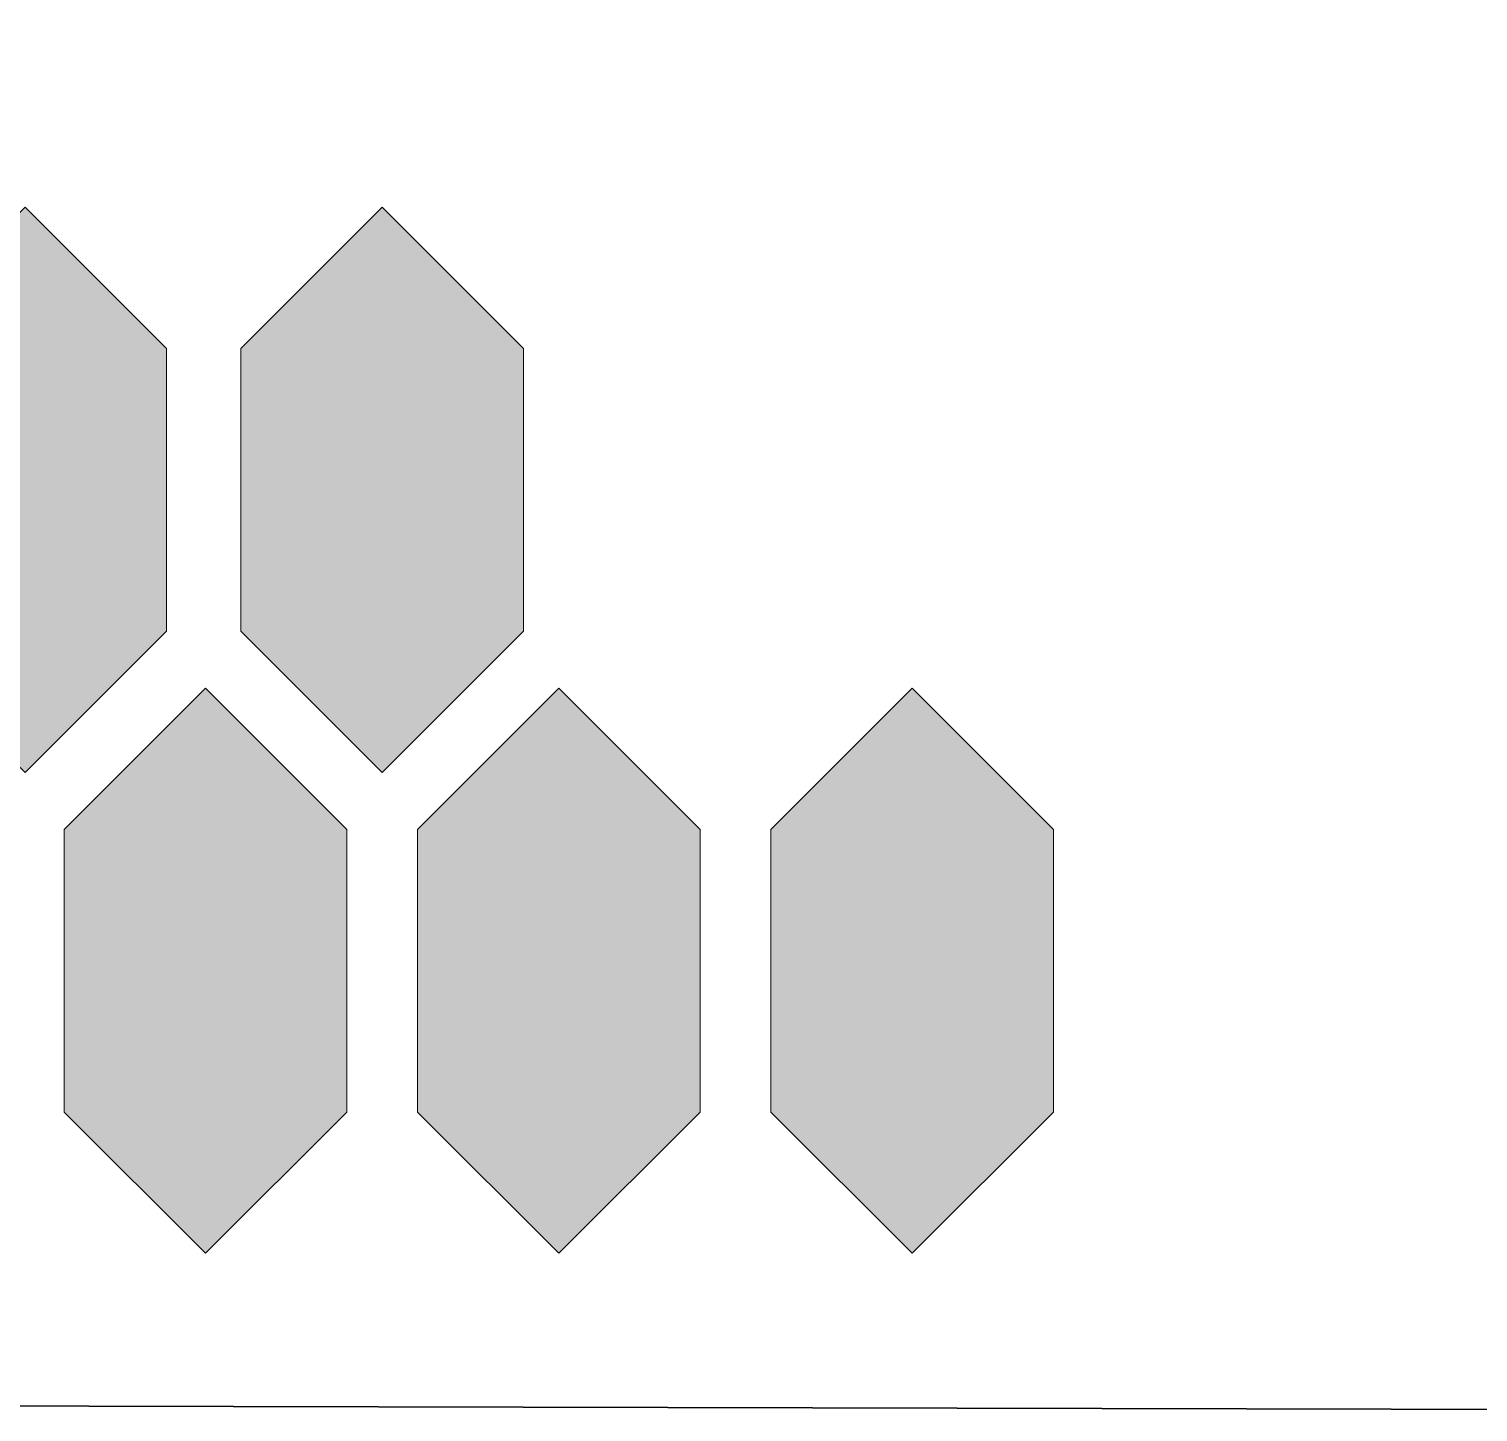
# Model space of a CAD drawing. Header units: millimetres. Extents: x 295.7 to 391, y 163.6 to 217.8.
# Drawn here: x 334.2 to 362.58, y 163.59 to 190.69 of the extents above; entities that cross this region are included whole.
import ezdxf

# ---------------------------------------------------------------- set-up
doc = ezdxf.new("R2010")
doc.units = ezdxf.units.MM
doc.header["$MEASUREMENT"] = 0
doc.layers.add('Layer 2', color=7, linetype='Continuous', lineweight=0)

msp = doc.modelspace()

# ---------------------------------------------------------------- hatches: boundary and pattern name
at = {"layer": 'Layer 2', "true_color": 0x000000, "transparency": 33554687}
h = msp.add_hatch(color=18, dxfattribs=at)
h.dxf.hatch_style = 2
h.paths.add_polyline_path([(334.121, 187.192), (331.353, 184.423), (331.353, 178.886), (334.121, 176.118), (336.89, 178.886), (336.89, 184.423)])
h = msp.add_hatch(color=18, dxfattribs=at)
h.dxf.hatch_style = 2
h.paths.add_polyline_path([(341.118, 187.192), (338.349, 184.423), (338.349, 178.886), (341.118, 176.118), (343.886, 178.886), (343.886, 184.423)])
at = {"layer": 'Layer 2', "true_color": 0xbfbfbf, "transparency": 33554687}
h = msp.add_hatch(color=9, dxfattribs=at)
h.dxf.hatch_style = 2
h.paths.add_polyline_path([(337.657, 177.772), (334.889, 175.003), (334.889, 169.466), (337.657, 166.698), (340.426, 169.466), (340.426, 175.003)])
h = msp.add_hatch(color=9, dxfattribs=at)
h.dxf.hatch_style = 2
h.paths.add_polyline_path([(344.578, 177.772), (341.81, 175.003), (341.81, 169.466), (344.578, 166.698), (347.347, 169.466), (347.347, 175.003)])
h = msp.add_hatch(color=9, dxfattribs=at)
h.dxf.hatch_style = 2
h.paths.add_polyline_path([(351.499, 177.772), (348.731, 175.003), (348.731, 169.466), (351.499, 166.698), (354.268, 169.466), (354.268, 175.003)])

# ---------------------------------------------------------------- linework, layer by layer
at = {"layer": 'Layer 2', "color": 8, "lineweight": 35, "true_color": 0x7f7f7f}
msp.add_lwpolyline([(300.253, 217.782), (295.792, 213.792), (295.68, 163.792), (386.397, 163.589), (390.858, 167.579), (390.97, 217.579)], close=True, dxfattribs=at)
at = {"layer": 'Layer 2'}
for points in [[(334.121, 187.192), (331.353, 184.423), (331.353, 178.886), (334.121, 176.118), (336.89, 178.886), (336.89, 184.423)], [(341.118, 187.192), (338.349, 184.423), (338.349, 178.886), (341.118, 176.118), (343.886, 178.886), (343.886, 184.423)], [(337.657, 177.772), (334.889, 175.003), (334.889, 169.466), (337.657, 166.698), (340.426, 169.466), (340.426, 175.003)], [(344.578, 177.772), (341.81, 175.003), (341.81, 169.466), (344.578, 166.698), (347.347, 169.466), (347.347, 175.003)], [(351.499, 177.772), (348.731, 175.003), (348.731, 169.466), (351.499, 166.698), (354.268, 169.466), (354.268, 175.003)]]:
    msp.add_lwpolyline(points, close=True, dxfattribs=at)

doc.saveas('drawing.dxf')
